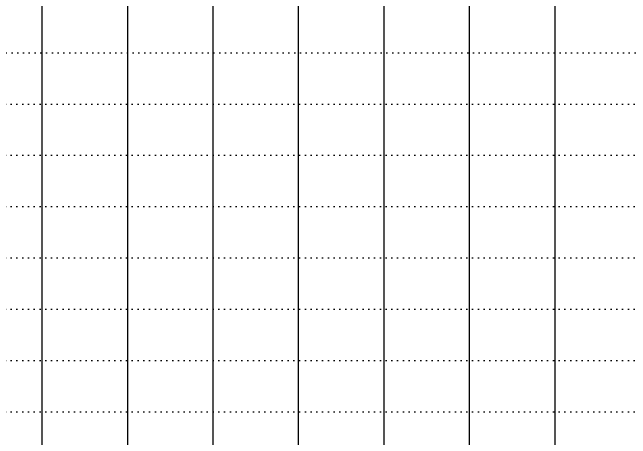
# Model space of a CAD drawing. Header units: millimetres. Extents: x -1499 to 6658, y -12483 to -6008.
# Drawn here: x 3569.2 to 3713.9, y -11135.3 to -11035.6 of the extents above; entities that cross this region are included whole.
import ezdxf

# ---------------------------------------------------------------- set-up
doc = ezdxf.new("R2010")
doc.units = ezdxf.units.MM
doc.linetypes.add('A-DOTLN01H', pattern=[0.125, 0, -0.125])
doc.layers.add('CR-GRID', color=56, linetype='A-DOTLN01H')
doc.layers.add('수직그리드', color=1, linetype='Continuous')

msp = doc.modelspace()

# ---------------------------------------------------------------- linework, layer by layer
at = {"layer": 'CR-GRID', "linetype": 'A-DOTLN01H', "ltscale": 10}
for p, q in [((1436.16, -11045.06), (6636.16, -11045.06)), ((696.16, -11057.06), (6636.16, -11057.06)), ((696.16, -11069.06), (6636.16, -11069.06)), ((696.16, -11081.06), (6636.16, -11081.06)), ((696.16, -11105.06), (6636.16, -11105.06)), ((696.16, -11117.06), (5436.16, -11117.06)), ((696.16, -11129.06), (5436.16, -11129.06))]:
    msp.add_line(p, q, dxfattribs=at)
at = {"layer": 'CR-GRID', "color": 6, "linetype": 'A-DOTLN01H', "ltscale": 10}
msp.add_line((696.16, -11093.06), (6636.16, -11093.06), dxfattribs=at)
at = {"layer": '수직그리드'}
for p, q in [((3576.16, -10832.29), (3576.16, -11873.06)), ((3596.16, -10835.14), (3596.16, -11873.06)), ((3616.16, -10866.85), (3616.16, -11873.06)), ((3696.16, -10873.31), (3696.16, -11873.06)), ((3676.16, -10932.35), (3676.16, -11873.06)), ((3636.16, -10936.49), (3636.16, -11873.06)), ((3656.16, -10990.43), (3656.16, -11873.06))]:
    msp.add_line(p, q, dxfattribs=at)

doc.saveas('drawing.dxf')
